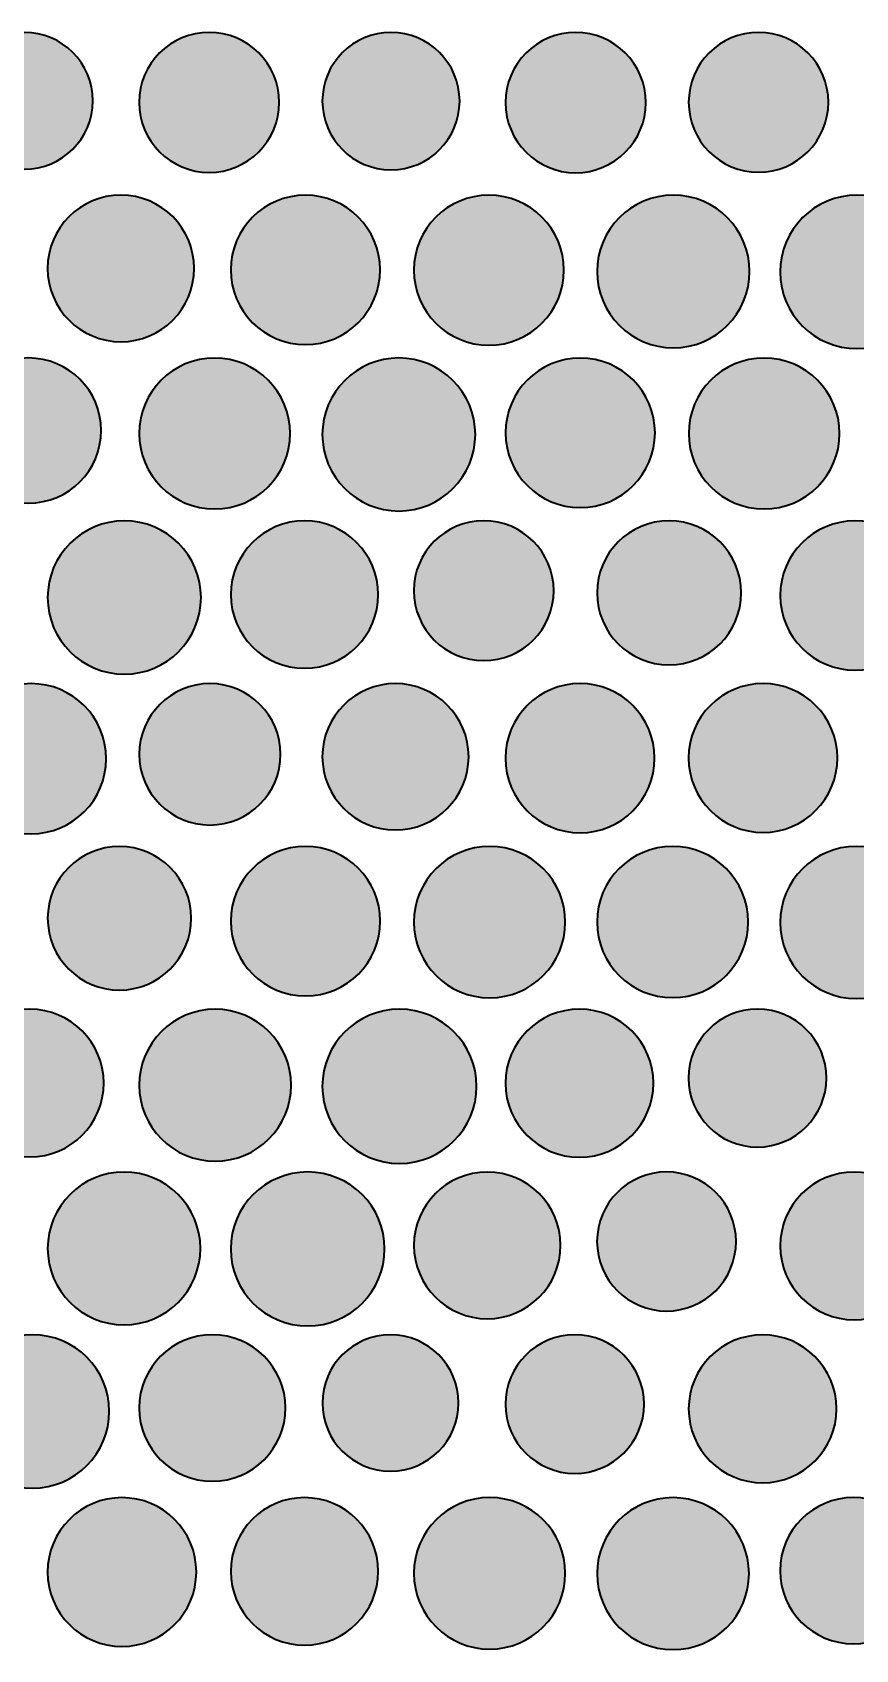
# Model space of a CAD drawing. Header units: inches. Extents: x 4.8 to 30.4, y 5.4 to 29.6.
# Drawn here: x 10.43 to 13.28, y 24 to 29.61 of the extents above; entities that cross this region are included whole.
import ezdxf

# ---------------------------------------------------------------- set-up
doc = ezdxf.new("R2010")
doc.units = ezdxf.units.IN
doc.header["$MEASUREMENT"] = 0
doc.layers.add('Layer 1', color=7, linetype='Continuous')

msp = doc.modelspace()

# ---------------------------------------------------------------- hatches: boundary and pattern name
at = {"layer": 'Layer 1'}
h = msp.add_hatch(color=7, dxfattribs=at)
h.dxf.hatch_style = 2
edge = h.paths.add_edge_path()
edge.add_spline(control_points=[(10.3983, 29.6069), (10.5293, 29.6069), (10.6355, 29.5007), (10.6355, 29.3697), (10.6355, 29.2386), (10.5293, 29.1325), (10.3983, 29.1325), (10.2673, 29.1325), (10.1611, 29.2386), (10.1611, 29.3697), (10.1611, 29.5007), (10.2673, 29.6069), (10.3983, 29.6069)], knot_values=[0, 0, 0, 0, 1, 1, 1, 2, 2, 2, 3, 3, 3, 4, 4, 4, 4], degree=3, periodic=1)
h = msp.add_hatch(color=7, dxfattribs=at)
h.dxf.hatch_style = 2
edge = h.paths.add_edge_path()
edge.add_spline(control_points=[(11.0389, 29.6068), (11.173, 29.6068), (11.2817, 29.4981), (11.2817, 29.364), (11.2817, 29.2299), (11.173, 29.1212), (11.0389, 29.1212), (10.9048, 29.1212), (10.7961, 29.2299), (10.7961, 29.364), (10.7961, 29.4981), (10.9048, 29.6068), (11.0389, 29.6068)], knot_values=[0, 0, 0, 0, 1, 1, 1, 2, 2, 2, 3, 3, 3, 4, 4, 4, 4], degree=3, periodic=1)
h = msp.add_hatch(color=7, dxfattribs=at)
h.dxf.hatch_style = 2
edge = h.paths.add_edge_path()
edge.add_spline(control_points=[(11.6693, 29.6067), (11.8008, 29.6067), (11.9074, 29.5001), (11.9074, 29.3686), (11.9074, 29.2371), (11.8008, 29.1305), (11.6693, 29.1305), (11.5378, 29.1305), (11.4312, 29.2371), (11.4312, 29.3686), (11.4312, 29.5001), (11.5378, 29.6067), (11.6693, 29.6067)], knot_values=[0, 0, 0, 0, 1, 1, 1, 2, 2, 2, 3, 3, 3, 4, 4, 4, 4], degree=3, periodic=1)
h = msp.add_hatch(color=7, dxfattribs=at)
h.dxf.hatch_style = 2
edge = h.paths.add_edge_path()
edge.add_spline(control_points=[(12.3096, 29.6066), (12.444, 29.6066), (12.5529, 29.4977), (12.5529, 29.3633), (12.5529, 29.2289), (12.444, 29.12), (12.3096, 29.12), (12.1752, 29.12), (12.0663, 29.2289), (12.0663, 29.3633), (12.0663, 29.4977), (12.1752, 29.6066), (12.3096, 29.6066)], knot_values=[0, 0, 0, 0, 1, 1, 1, 2, 2, 2, 3, 3, 3, 4, 4, 4, 4], degree=3, periodic=1)
h = msp.add_hatch(color=7, dxfattribs=at)
h.dxf.hatch_style = 2
edge = h.paths.add_edge_path()
edge.add_spline(control_points=[(12.9436, 29.6067), (13.0774, 29.6067), (13.1858, 29.4982), (13.1858, 29.3644), (13.1858, 29.2305), (13.0774, 29.1221), (12.9436, 29.1221), (12.8097, 29.1221), (12.7013, 29.2305), (12.7013, 29.3644), (12.7013, 29.4982), (12.8097, 29.6067), (12.9436, 29.6067)], knot_values=[0, 0, 0, 0, 1, 1, 1, 2, 2, 2, 3, 3, 3, 4, 4, 4, 4], degree=3, periodic=1)
h = msp.add_hatch(color=7, dxfattribs=at)
h.dxf.hatch_style = 2
edge = h.paths.add_edge_path()
edge.add_spline(control_points=[(10.7327, 29.0424), (10.873, 29.0424), (10.9868, 28.9286), (10.9868, 28.7883), (10.9868, 28.6479), (10.873, 28.5342), (10.7327, 28.5342), (10.5924, 28.5342), (10.4786, 28.6479), (10.4786, 28.7883), (10.4786, 28.9286), (10.5924, 29.0424), (10.7327, 29.0424)], knot_values=[0, 0, 0, 0, 1, 1, 1, 2, 2, 2, 3, 3, 3, 4, 4, 4, 4], degree=3, periodic=1)
h = msp.add_hatch(color=7, dxfattribs=at)
h.dxf.hatch_style = 2
edge = h.paths.add_edge_path()
edge.add_spline(control_points=[(11.3726, 29.0421), (11.5156, 29.0421), (11.6314, 28.9263), (11.6314, 28.7833), (11.6314, 28.6404), (11.5156, 28.5245), (11.3726, 28.5245), (11.2297, 28.5245), (11.1138, 28.6404), (11.1138, 28.7833), (11.1138, 28.9263), (11.2297, 29.0421), (11.3726, 29.0421)], knot_values=[0, 0, 0, 0, 1, 1, 1, 2, 2, 2, 3, 3, 3, 4, 4, 4, 4], degree=3, periodic=1)
h = msp.add_hatch(color=7, dxfattribs=at)
h.dxf.hatch_style = 2
edge = h.paths.add_edge_path()
edge.add_spline(control_points=[(12.0087, 29.0424), (12.1523, 29.0424), (12.2688, 28.9259), (12.2688, 28.7823), (12.2688, 28.6386), (12.1523, 28.5222), (12.0087, 28.5222), (11.865, 28.5222), (11.7486, 28.6386), (11.7486, 28.7823), (11.7486, 28.9259), (11.865, 29.0424), (12.0087, 29.0424)], knot_values=[0, 0, 0, 0, 1, 1, 1, 2, 2, 2, 3, 3, 3, 4, 4, 4, 4], degree=3, periodic=1)
h = msp.add_hatch(color=7, dxfattribs=at)
h.dxf.hatch_style = 2
edge = h.paths.add_edge_path()
edge.add_spline(control_points=[(12.6483, 29.0422), (12.7944, 29.0422), (12.9128, 28.9238), (12.9128, 28.7777), (12.9128, 28.6316), (12.7944, 28.5132), (12.6483, 28.5132), (12.5022, 28.5132), (12.3837, 28.6316), (12.3837, 28.7777), (12.3837, 28.9238), (12.5022, 29.0422), (12.6483, 29.0422)], knot_values=[0, 0, 0, 0, 1, 1, 1, 2, 2, 2, 3, 3, 3, 4, 4, 4, 4], degree=3, periodic=1)
h = msp.add_hatch(color=7, dxfattribs=at)
h.dxf.hatch_style = 2
edge = h.paths.add_edge_path()
edge.add_spline(control_points=[(13.2847, 29.0424), (13.4317, 29.0424), (13.5508, 28.9232), (13.5508, 28.7763), (13.5508, 28.6293), (13.4317, 28.5102), (13.2847, 28.5102), (13.1377, 28.5102), (13.0186, 28.6293), (13.0186, 28.7763), (13.0186, 28.9232), (13.1377, 29.0424), (13.2847, 29.0424)], knot_values=[0, 0, 0, 0, 1, 1, 1, 2, 2, 2, 3, 3, 3, 4, 4, 4, 4], degree=3, periodic=1)
h = msp.add_hatch(color=7, dxfattribs=at)
h.dxf.hatch_style = 2
edge = h.paths.add_edge_path()
edge.add_spline(control_points=[(10.4127, 28.4779), (10.5517, 28.4779), (10.6643, 28.3652), (10.6643, 28.2263), (10.6643, 28.0874), (10.5517, 27.9747), (10.4127, 27.9747), (10.2738, 27.9747), (10.1612, 28.0874), (10.1612, 28.2263), (10.1612, 28.3652), (10.2738, 28.4779), (10.4127, 28.4779)], knot_values=[0, 0, 0, 0, 1, 1, 1, 2, 2, 2, 3, 3, 3, 4, 4, 4, 4], degree=3, periodic=1)
h = msp.add_hatch(color=7, dxfattribs=at)
h.dxf.hatch_style = 2
edge = h.paths.add_edge_path()
edge.add_spline(control_points=[(11.0579, 28.4778), (11.2025, 28.4778), (11.3196, 28.3606), (11.3196, 28.2161), (11.3196, 28.0716), (11.2025, 27.9544), (11.0579, 27.9544), (10.9134, 27.9544), (10.7963, 28.0716), (10.7963, 28.2161), (10.7963, 28.3606), (10.9134, 28.4778), (11.0579, 28.4778)], knot_values=[0, 0, 0, 0, 1, 1, 1, 2, 2, 2, 3, 3, 3, 4, 4, 4, 4], degree=3, periodic=1)
h = msp.add_hatch(color=7, dxfattribs=at)
h.dxf.hatch_style = 2
edge = h.paths.add_edge_path()
edge.add_spline(control_points=[(11.6965, 28.4779), (11.843, 28.4779), (11.9619, 28.3591), (11.9619, 28.2126), (11.9619, 28.066), (11.843, 27.9472), (11.6965, 27.9472), (11.5499, 27.9472), (11.4311, 28.066), (11.4311, 28.2126), (11.4311, 28.3591), (11.5499, 28.4779), (11.6965, 28.4779)], knot_values=[0, 0, 0, 0, 1, 1, 1, 2, 2, 2, 3, 3, 3, 4, 4, 4, 4], degree=3, periodic=1)
h = msp.add_hatch(color=7, dxfattribs=at)
h.dxf.hatch_style = 2
edge = h.paths.add_edge_path()
edge.add_spline(control_points=[(12.3255, 28.4778), (12.4686, 28.4778), (12.5847, 28.3617), (12.5847, 28.2186), (12.5847, 28.0754), (12.4686, 27.9593), (12.3255, 27.9593), (12.1823, 27.9593), (12.0663, 28.0754), (12.0663, 28.2186), (12.0663, 28.3617), (12.1823, 28.4778), (12.3255, 28.4778)], knot_values=[0, 0, 0, 0, 1, 1, 1, 2, 2, 2, 3, 3, 3, 4, 4, 4, 4], degree=3, periodic=1)
h = msp.add_hatch(color=7, dxfattribs=at)
h.dxf.hatch_style = 2
edge = h.paths.add_edge_path()
edge.add_spline(control_points=[(12.9629, 28.4777), (13.1074, 28.4777), (13.2245, 28.3606), (13.2245, 28.2161), (13.2245, 28.0716), (13.1074, 27.9545), (12.9629, 27.9545), (12.8185, 27.9545), (12.7014, 28.0716), (12.7014, 28.2161), (12.7014, 28.3606), (12.8185, 28.4777), (12.9629, 28.4777)], knot_values=[0, 0, 0, 0, 1, 1, 1, 2, 2, 2, 3, 3, 3, 4, 4, 4, 4], degree=3, periodic=1)
h = msp.add_hatch(color=7, dxfattribs=at)
h.dxf.hatch_style = 2
edge = h.paths.add_edge_path()
edge.add_spline(control_points=[(10.7447, 27.9133), (10.8915, 27.9133), (11.0106, 27.7943), (11.0106, 27.6474), (11.0106, 27.5006), (10.8915, 27.3815), (10.7447, 27.3815), (10.5978, 27.3815), (10.4788, 27.5006), (10.4788, 27.6474), (10.4788, 27.7943), (10.5978, 27.9133), (10.7447, 27.9133)], knot_values=[0, 0, 0, 0, 1, 1, 1, 2, 2, 2, 3, 3, 3, 4, 4, 4, 4], degree=3, periodic=1)
h = msp.add_hatch(color=7, dxfattribs=at)
h.dxf.hatch_style = 2
edge = h.paths.add_edge_path()
edge.add_spline(control_points=[(11.3695, 27.9133), (11.5106, 27.9133), (11.6251, 27.7988), (11.6251, 27.6576), (11.6251, 27.5164), (11.5106, 27.402), (11.3695, 27.402), (11.2283, 27.402), (11.1138, 27.5164), (11.1138, 27.6576), (11.1138, 27.7988), (11.2283, 27.9133), (11.3695, 27.9133)], knot_values=[0, 0, 0, 0, 1, 1, 1, 2, 2, 2, 3, 3, 3, 4, 4, 4, 4], degree=3, periodic=1)
h = msp.add_hatch(color=7, dxfattribs=at)
h.dxf.hatch_style = 2
edge = h.paths.add_edge_path()
edge.add_spline(control_points=[(11.9911, 27.9136), (12.125, 27.9136), (12.2336, 27.805), (12.2336, 27.671), (12.2336, 27.5371), (12.125, 27.4285), (11.9911, 27.4285), (11.8571, 27.4285), (11.7485, 27.5371), (11.7485, 27.671), (11.7485, 27.805), (11.8571, 27.9136), (11.9911, 27.9136)], knot_values=[0, 0, 0, 0, 1, 1, 1, 2, 2, 2, 3, 3, 3, 4, 4, 4, 4], degree=3, periodic=1)
h = msp.add_hatch(color=7, dxfattribs=at)
h.dxf.hatch_style = 2
edge = h.paths.add_edge_path()
edge.add_spline(control_points=[(12.6335, 27.9135), (12.7714, 27.9135), (12.8833, 27.8016), (12.8833, 27.6636), (12.8833, 27.5256), (12.7714, 27.4138), (12.6335, 27.4138), (12.4955, 27.4138), (12.3836, 27.5256), (12.3836, 27.6636), (12.3836, 27.8016), (12.4955, 27.9135), (12.6335, 27.9135)], knot_values=[0, 0, 0, 0, 1, 1, 1, 2, 2, 2, 3, 3, 3, 4, 4, 4, 4], degree=3, periodic=1)
h = msp.add_hatch(color=7, dxfattribs=at)
h.dxf.hatch_style = 2
edge = h.paths.add_edge_path()
edge.add_spline(control_points=[(13.2776, 27.9132), (13.4205, 27.9132), (13.5364, 27.7974), (13.5364, 27.6545), (13.5364, 27.5116), (13.4205, 27.3957), (13.2776, 27.3957), (13.1347, 27.3957), (13.0189, 27.5116), (13.0189, 27.6545), (13.0189, 27.7974), (13.1347, 27.9132), (13.2776, 27.9132)], knot_values=[0, 0, 0, 0, 1, 1, 1, 2, 2, 2, 3, 3, 3, 4, 4, 4, 4], degree=3, periodic=1)
h = msp.add_hatch(color=7, dxfattribs=at)
h.dxf.hatch_style = 2
edge = h.paths.add_edge_path()
edge.add_spline(control_points=[(10.4215, 27.3489), (10.5653, 27.3489), (10.6818, 27.2323), (10.6818, 27.0886), (10.6818, 26.9449), (10.5653, 26.8283), (10.4215, 26.8283), (10.2778, 26.8283), (10.1613, 26.9449), (10.1613, 27.0886), (10.1613, 27.2323), (10.2778, 27.3489), (10.4215, 27.3489)], knot_values=[0, 0, 0, 0, 1, 1, 1, 2, 2, 2, 3, 3, 3, 4, 4, 4, 4], degree=3, periodic=1)
h = msp.add_hatch(color=7, dxfattribs=at)
h.dxf.hatch_style = 2
edge = h.paths.add_edge_path()
edge.add_spline(control_points=[(11.0414, 27.3489), (11.1768, 27.3489), (11.2865, 27.2391), (11.2865, 27.1038), (11.2865, 26.9684), (11.1768, 26.8587), (11.0414, 26.8587), (10.906, 26.8587), (10.7963, 26.9684), (10.7963, 27.1038), (10.7963, 27.2391), (10.906, 27.3489), (11.0414, 27.3489)], knot_values=[0, 0, 0, 0, 1, 1, 1, 2, 2, 2, 3, 3, 3, 4, 4, 4, 4], degree=3, periodic=1)
h = msp.add_hatch(color=7, dxfattribs=at)
h.dxf.hatch_style = 2
edge = h.paths.add_edge_path()
edge.add_spline(control_points=[(11.6848, 27.349), (11.825, 27.349), (11.9386, 27.2355), (11.9386, 27.0953), (11.9386, 26.9552), (11.825, 26.8415), (11.6848, 26.8415), (11.5447, 26.8415), (11.4311, 26.9552), (11.4311, 27.0953), (11.4311, 27.2355), (11.5447, 27.349), (11.6848, 27.349)], knot_values=[0, 0, 0, 0, 1, 1, 1, 2, 2, 2, 3, 3, 3, 4, 4, 4, 4], degree=3, periodic=1)
h = msp.add_hatch(color=7, dxfattribs=at)
h.dxf.hatch_style = 2
edge = h.paths.add_edge_path()
edge.add_spline(control_points=[(12.3248, 27.349), (12.4676, 27.349), (12.5834, 27.2332), (12.5834, 27.0904), (12.5834, 26.9475), (12.4676, 26.8317), (12.3248, 26.8317), (12.1819, 26.8317), (12.0661, 26.9475), (12.0661, 27.0904), (12.0661, 27.2332), (12.1819, 27.349), (12.3248, 27.349)], knot_values=[0, 0, 0, 0, 1, 1, 1, 2, 2, 2, 3, 3, 3, 4, 4, 4, 4], degree=3, periodic=1)
h = msp.add_hatch(color=7, dxfattribs=at)
h.dxf.hatch_style = 2
edge = h.paths.add_edge_path()
edge.add_spline(control_points=[(12.9591, 27.3491), (13.1016, 27.3491), (13.2171, 27.2336), (13.2171, 27.0911), (13.2171, 26.9486), (13.1016, 26.8331), (12.9591, 26.8331), (12.8166, 26.8331), (12.7011, 26.9486), (12.7011, 27.0911), (12.7011, 27.2336), (12.8166, 27.3491), (12.9591, 27.3491)], knot_values=[0, 0, 0, 0, 1, 1, 1, 2, 2, 2, 3, 3, 3, 4, 4, 4, 4], degree=3, periodic=1)
h = msp.add_hatch(color=7, dxfattribs=at)
h.dxf.hatch_style = 2
edge = h.paths.add_edge_path()
edge.add_spline(control_points=[(10.7278, 26.7844), (10.8652, 26.7844), (10.9767, 26.6729), (10.9767, 26.5355), (10.9767, 26.398), (10.8652, 26.2865), (10.7278, 26.2865), (10.5903, 26.2865), (10.4788, 26.398), (10.4788, 26.5355), (10.4788, 26.6729), (10.5903, 26.7844), (10.7278, 26.7844)], knot_values=[0, 0, 0, 0, 1, 1, 1, 2, 2, 2, 3, 3, 3, 4, 4, 4, 4], degree=3, periodic=1)
h = msp.add_hatch(color=7, dxfattribs=at)
h.dxf.hatch_style = 2
edge = h.paths.add_edge_path()
edge.add_spline(control_points=[(11.373, 26.7844), (11.5161, 26.7844), (11.6322, 26.6684), (11.6322, 26.5252), (11.6322, 26.3821), (11.5161, 26.266), (11.373, 26.266), (11.2298, 26.266), (11.1138, 26.3821), (11.1138, 26.5252), (11.1138, 26.6684), (11.2298, 26.7844), (11.373, 26.7844)], knot_values=[0, 0, 0, 0, 1, 1, 1, 2, 2, 2, 3, 3, 3, 4, 4, 4, 4], degree=3, periodic=1)
h = msp.add_hatch(color=7, dxfattribs=at)
h.dxf.hatch_style = 2
edge = h.paths.add_edge_path()
edge.add_spline(control_points=[(12.0112, 26.7846), (12.1562, 26.7846), (12.2737, 26.6671), (12.2737, 26.5221), (12.2737, 26.377), (12.1562, 26.2595), (12.0112, 26.2595), (11.8661, 26.2595), (11.7486, 26.377), (11.7486, 26.5221), (11.7486, 26.6671), (11.8661, 26.7846), (12.0112, 26.7846)], knot_values=[0, 0, 0, 0, 1, 1, 1, 2, 2, 2, 3, 3, 3, 4, 4, 4, 4], degree=3, periodic=1)
h = msp.add_hatch(color=7, dxfattribs=at)
h.dxf.hatch_style = 2
edge = h.paths.add_edge_path()
edge.add_spline(control_points=[(12.6458, 26.7845), (12.7906, 26.7845), (12.9079, 26.6672), (12.9079, 26.5224), (12.9079, 26.3776), (12.7906, 26.2603), (12.6458, 26.2603), (12.501, 26.2603), (12.3837, 26.3776), (12.3837, 26.5224), (12.3837, 26.6672), (12.501, 26.7845), (12.6458, 26.7845)], knot_values=[0, 0, 0, 0, 1, 1, 1, 2, 2, 2, 3, 3, 3, 4, 4, 4, 4], degree=3, periodic=1)
h = msp.add_hatch(color=7, dxfattribs=at)
h.dxf.hatch_style = 2
edge = h.paths.add_edge_path()
edge.add_spline(control_points=[(13.2826, 26.7845), (13.4283, 26.7845), (13.5464, 26.6663), (13.5464, 26.5206), (13.5464, 26.3749), (13.4283, 26.2568), (13.2826, 26.2568), (13.1369, 26.2568), (13.0187, 26.3749), (13.0187, 26.5206), (13.0187, 26.6663), (13.1369, 26.7845), (13.2826, 26.7845)], knot_values=[0, 0, 0, 0, 1, 1, 1, 2, 2, 2, 3, 3, 3, 4, 4, 4, 4], degree=3, periodic=1)
h = msp.add_hatch(color=7, dxfattribs=at)
h.dxf.hatch_style = 2
edge = h.paths.add_edge_path()
edge.add_spline(control_points=[(10.4173, 26.2199), (10.5587, 26.2199), (10.6733, 26.1053), (10.6733, 25.9639), (10.6733, 25.8226), (10.5587, 25.7079), (10.4173, 25.7079), (10.2759, 25.7079), (10.1613, 25.8226), (10.1613, 25.9639), (10.1613, 26.1053), (10.2759, 26.2199), (10.4173, 26.2199)], knot_values=[0, 0, 0, 0, 1, 1, 1, 2, 2, 2, 3, 3, 3, 4, 4, 4, 4], degree=3, periodic=1)
h = msp.add_hatch(color=7, dxfattribs=at)
h.dxf.hatch_style = 2
edge = h.paths.add_edge_path()
edge.add_spline(control_points=[(11.0597, 26.2199), (11.2052, 26.2199), (11.3231, 26.102), (11.3231, 25.9565), (11.3231, 25.8111), (11.2052, 25.6932), (11.0597, 25.6932), (10.9143, 25.6932), (10.7964, 25.8111), (10.7964, 25.9565), (10.7964, 26.102), (10.9143, 26.2199), (11.0597, 26.2199)], knot_values=[0, 0, 0, 0, 1, 1, 1, 2, 2, 2, 3, 3, 3, 4, 4, 4, 4], degree=3, periodic=1)
h = msp.add_hatch(color=7, dxfattribs=at)
h.dxf.hatch_style = 2
edge = h.paths.add_edge_path()
edge.add_spline(control_points=[(11.6986, 26.22), (11.8463, 26.22), (11.966, 26.1003), (11.966, 25.9526), (11.966, 25.805), (11.8463, 25.6853), (11.6986, 25.6853), (11.5509, 25.6853), (11.4312, 25.805), (11.4312, 25.9526), (11.4312, 26.1003), (11.5509, 26.22), (11.6986, 26.22)], knot_values=[0, 0, 0, 0, 1, 1, 1, 2, 2, 2, 3, 3, 3, 4, 4, 4, 4], degree=3, periodic=1)
h = msp.add_hatch(color=7, dxfattribs=at)
h.dxf.hatch_style = 2
edge = h.paths.add_edge_path()
edge.add_spline(control_points=[(12.3227, 26.2202), (12.4644, 26.2202), (12.5793, 26.1053), (12.5793, 25.9636), (12.5793, 25.8219), (12.4644, 25.707), (12.3227, 25.707), (12.1809, 25.707), (12.0661, 25.8219), (12.0661, 25.9636), (12.0661, 26.1053), (12.1809, 26.2202), (12.3227, 26.2202)], knot_values=[0, 0, 0, 0, 1, 1, 1, 2, 2, 2, 3, 3, 3, 4, 4, 4, 4], degree=3, periodic=1)
h = msp.add_hatch(color=7, dxfattribs=at)
h.dxf.hatch_style = 2
edge = h.paths.add_edge_path()
edge.add_spline(control_points=[(12.94, 26.2202), (13.072, 26.2202), (13.179, 26.1132), (13.179, 25.9812), (13.179, 25.8492), (13.072, 25.7422), (12.94, 25.7422), (12.808, 25.7422), (12.701, 25.8492), (12.701, 25.9812), (12.701, 26.1132), (12.808, 26.2202), (12.94, 26.2202)], knot_values=[0, 0, 0, 0, 1, 1, 1, 2, 2, 2, 3, 3, 3, 4, 4, 4, 4], degree=3, periodic=1)
h = msp.add_hatch(color=7, dxfattribs=at)
h.dxf.hatch_style = 2
edge = h.paths.add_edge_path()
edge.add_spline(control_points=[(10.7436, 25.6555), (10.8899, 25.6555), (11.0085, 25.537), (11.0085, 25.3907), (11.0085, 25.2444), (10.8899, 25.1259), (10.7436, 25.1259), (10.5974, 25.1259), (10.4788, 25.2444), (10.4788, 25.3907), (10.4788, 25.537), (10.5974, 25.6555), (10.7436, 25.6555)], knot_values=[0, 0, 0, 0, 1, 1, 1, 2, 2, 2, 3, 3, 3, 4, 4, 4, 4], degree=3, periodic=1)
h = msp.add_hatch(color=7, dxfattribs=at)
h.dxf.hatch_style = 2
edge = h.paths.add_edge_path()
edge.add_spline(control_points=[(11.3804, 25.6558), (11.5278, 25.6558), (11.6473, 25.5363), (11.6473, 25.3889), (11.6473, 25.2415), (11.5278, 25.122), (11.3804, 25.122), (11.233, 25.122), (11.1135, 25.2415), (11.1135, 25.3889), (11.1135, 25.5363), (11.233, 25.6558), (11.3804, 25.6558)], knot_values=[0, 0, 0, 0, 1, 1, 1, 2, 2, 2, 3, 3, 3, 4, 4, 4, 4], degree=3, periodic=1)
h = msp.add_hatch(color=7, dxfattribs=at)
h.dxf.hatch_style = 2
edge = h.paths.add_edge_path()
edge.add_spline(control_points=[(12.003, 25.6555), (12.1434, 25.6555), (12.2573, 25.5417), (12.2573, 25.4013), (12.2573, 25.2609), (12.1434, 25.147), (12.003, 25.147), (11.8627, 25.147), (11.7488, 25.2609), (11.7488, 25.4013), (11.7488, 25.5417), (11.8627, 25.6555), (12.003, 25.6555)], knot_values=[0, 0, 0, 0, 1, 1, 1, 2, 2, 2, 3, 3, 3, 4, 4, 4, 4], degree=3, periodic=1)
h = msp.add_hatch(color=7, dxfattribs=at)
h.dxf.hatch_style = 2
edge = h.paths.add_edge_path()
edge.add_spline(control_points=[(12.6246, 25.6558), (12.7578, 25.6558), (12.8657, 25.5478), (12.8657, 25.4147), (12.8657, 25.2815), (12.7578, 25.1736), (12.6246, 25.1736), (12.4915, 25.1736), (12.3835, 25.2815), (12.3835, 25.4147), (12.3835, 25.5478), (12.4915, 25.6558), (12.6246, 25.6558)], knot_values=[0, 0, 0, 0, 1, 1, 1, 2, 2, 2, 3, 3, 3, 4, 4, 4, 4], degree=3, periodic=1)
h = msp.add_hatch(color=7, dxfattribs=at)
h.dxf.hatch_style = 2
edge = h.paths.add_edge_path()
edge.add_spline(control_points=[(13.2748, 25.6556), (13.4163, 25.6556), (13.531, 25.541), (13.531, 25.3995), (13.531, 25.258), (13.4163, 25.1434), (13.2748, 25.1434), (13.1333, 25.1434), (13.0187, 25.258), (13.0187, 25.3995), (13.0187, 25.541), (13.1333, 25.6556), (13.2748, 25.6556)], knot_values=[0, 0, 0, 0, 1, 1, 1, 2, 2, 2, 3, 3, 3, 4, 4, 4, 4], degree=3, periodic=1)
h = msp.add_hatch(color=7, dxfattribs=at)
h.dxf.hatch_style = 2
edge = h.paths.add_edge_path()
edge.add_spline(control_points=[(10.4268, 25.0912), (10.5736, 25.0912), (10.6925, 24.9723), (10.6925, 24.8255), (10.6925, 24.6788), (10.5736, 24.5599), (10.4268, 24.5599), (10.2801, 24.5599), (10.1612, 24.6788), (10.1612, 24.8255), (10.1612, 24.9723), (10.2801, 25.0912), (10.4268, 25.0912)], knot_values=[0, 0, 0, 0, 1, 1, 1, 2, 2, 2, 3, 3, 3, 4, 4, 4, 4], degree=3, periodic=1)
h = msp.add_hatch(color=7, dxfattribs=at)
h.dxf.hatch_style = 2
edge = h.paths.add_edge_path()
edge.add_spline(control_points=[(11.0498, 25.0912), (11.1899, 25.0912), (11.3035, 24.9776), (11.3035, 24.8375), (11.3035, 24.6974), (11.1899, 24.5838), (11.0498, 24.5838), (10.9097, 24.5838), (10.7962, 24.6974), (10.7962, 24.8375), (10.7962, 24.9776), (10.9097, 25.0912), (11.0498, 25.0912)], knot_values=[0, 0, 0, 0, 1, 1, 1, 2, 2, 2, 3, 3, 3, 4, 4, 4, 4], degree=3, periodic=1)
h = msp.add_hatch(color=7, dxfattribs=at)
h.dxf.hatch_style = 2
edge = h.paths.add_edge_path()
edge.add_spline(control_points=[(11.6676, 25.091), (11.798, 25.091), (11.9038, 24.9853), (11.9038, 24.8548), (11.9038, 24.7244), (11.798, 24.6186), (11.6676, 24.6186), (11.5371, 24.6186), (11.4313, 24.7244), (11.4313, 24.8548), (11.4313, 24.9853), (11.5371, 25.091), (11.6676, 25.091)], knot_values=[0, 0, 0, 0, 1, 1, 1, 2, 2, 2, 3, 3, 3, 4, 4, 4, 4], degree=3, periodic=1)
h = msp.add_hatch(color=7, dxfattribs=at)
h.dxf.hatch_style = 2
edge = h.paths.add_edge_path()
edge.add_spline(control_points=[(12.3064, 25.0913), (12.4392, 25.0913), (12.5468, 24.9837), (12.5468, 24.8509), (12.5468, 24.7182), (12.4392, 24.6106), (12.3064, 24.6106), (12.1737, 24.6106), (12.0661, 24.7182), (12.0661, 24.8509), (12.0661, 24.9837), (12.1737, 25.0913), (12.3064, 25.0913)], knot_values=[0, 0, 0, 0, 1, 1, 1, 2, 2, 2, 3, 3, 3, 4, 4, 4, 4], degree=3, periodic=1)
h = msp.add_hatch(color=7, dxfattribs=at)
h.dxf.hatch_style = 2
edge = h.paths.add_edge_path()
edge.add_spline(control_points=[(12.9577, 25.0911), (13.0993, 25.0911), (13.2141, 24.9763), (13.2141, 24.8347), (13.2141, 24.6931), (13.0993, 24.5783), (12.9577, 24.5783), (12.816, 24.5783), (12.7012, 24.6931), (12.7012, 24.8347), (12.7012, 24.9763), (12.816, 25.0911), (12.9577, 25.0911)], knot_values=[0, 0, 0, 0, 1, 1, 1, 2, 2, 2, 3, 3, 3, 4, 4, 4, 4], degree=3, periodic=1)
h = msp.add_hatch(color=7, dxfattribs=at)
h.dxf.hatch_style = 2
edge = h.paths.add_edge_path()
edge.add_spline(control_points=[(10.7366, 24.5268), (10.879, 24.5268), (10.9945, 24.4113), (10.9945, 24.2689), (10.9945, 24.1264), (10.879, 24.0109), (10.7366, 24.0109), (10.5941, 24.0109), (10.4786, 24.1264), (10.4786, 24.2689), (10.4786, 24.4113), (10.5941, 24.5268), (10.7366, 24.5268)], knot_values=[0, 0, 0, 0, 1, 1, 1, 2, 2, 2, 3, 3, 3, 4, 4, 4, 4], degree=3, periodic=1)
h = msp.add_hatch(color=7, dxfattribs=at)
h.dxf.hatch_style = 2
edge = h.paths.add_edge_path()
edge.add_spline(control_points=[(11.3695, 24.5267), (11.5107, 24.5267), (11.6251, 24.4122), (11.6251, 24.271), (11.6251, 24.1298), (11.5107, 24.0153), (11.3695, 24.0153), (11.2282, 24.0153), (11.1138, 24.1298), (11.1138, 24.271), (11.1138, 24.4122), (11.2282, 24.5267), (11.3695, 24.5267)], knot_values=[0, 0, 0, 0, 1, 1, 1, 2, 2, 2, 3, 3, 3, 4, 4, 4, 4], degree=3, periodic=1)
h = msp.add_hatch(color=7, dxfattribs=at)
h.dxf.hatch_style = 2
edge = h.paths.add_edge_path()
edge.add_spline(control_points=[(12.0112, 24.5269), (12.1562, 24.5269), (12.2737, 24.4093), (12.2737, 24.2643), (12.2737, 24.1192), (12.1562, 24.0017), (12.0112, 24.0017), (11.8661, 24.0017), (11.7486, 24.1192), (11.7486, 24.2643), (11.7486, 24.4093), (11.8661, 24.5269), (12.0112, 24.5269)], knot_values=[0, 0, 0, 0, 1, 1, 1, 2, 2, 2, 3, 3, 3, 4, 4, 4, 4], degree=3, periodic=1)
h = msp.add_hatch(color=7, dxfattribs=at)
h.dxf.hatch_style = 2
edge = h.paths.add_edge_path()
edge.add_spline(control_points=[(12.6472, 24.5267), (12.7928, 24.5267), (12.9107, 24.4088), (12.9107, 24.2632), (12.9107, 24.1176), (12.7928, 23.9997), (12.6472, 23.9997), (12.5017, 23.9997), (12.3837, 24.1176), (12.3837, 24.2632), (12.3837, 24.4088), (12.5017, 24.5267), (12.6472, 24.5267)], knot_values=[0, 0, 0, 0, 1, 1, 1, 2, 2, 2, 3, 3, 3, 4, 4, 4, 4], degree=3, periodic=1)
h = msp.add_hatch(color=7, dxfattribs=at)
h.dxf.hatch_style = 2
edge = h.paths.add_edge_path()
edge.add_spline(control_points=[(13.272, 24.5268), (13.4119, 24.5268), (13.5253, 24.4133), (13.5253, 24.2734), (13.5253, 24.1335), (13.4119, 24.0201), (13.272, 24.0201), (13.1321, 24.0201), (13.0186, 24.1335), (13.0186, 24.2734), (13.0186, 24.4133), (13.1321, 24.5268), (13.272, 24.5268)], knot_values=[0, 0, 0, 0, 1, 1, 1, 2, 2, 2, 3, 3, 3, 4, 4, 4, 4], degree=3, periodic=1)

# ---------------------------------------------------------------- linework, layer by layer
at = {"layer": 'Layer 1', "color": 7, "lineweight": 35}
for points in [[(10.3983, 29.6069), (10.5293, 29.6069), (10.6355, 29.5007), (10.6355, 29.3697), (10.6355, 29.2386), (10.5293, 29.1325), (10.3983, 29.1325), (10.2673, 29.1325), (10.1611, 29.2386), (10.1611, 29.3697), (10.1611, 29.5007), (10.2673, 29.6069), (10.3983, 29.6069)], [(11.0389, 29.6068), (11.173, 29.6068), (11.2817, 29.4981), (11.2817, 29.364), (11.2817, 29.2299), (11.173, 29.1212), (11.0389, 29.1212), (10.9048, 29.1212), (10.7961, 29.2299), (10.7961, 29.364), (10.7961, 29.4981), (10.9048, 29.6068), (11.0389, 29.6068)], [(11.6693, 29.6067), (11.8008, 29.6067), (11.9074, 29.5001), (11.9074, 29.3686), (11.9074, 29.2371), (11.8008, 29.1305), (11.6693, 29.1305), (11.5378, 29.1305), (11.4312, 29.2371), (11.4312, 29.3686), (11.4312, 29.5001), (11.5378, 29.6067), (11.6693, 29.6067)], [(12.3096, 29.6066), (12.444, 29.6066), (12.5529, 29.4977), (12.5529, 29.3633), (12.5529, 29.2289), (12.444, 29.12), (12.3096, 29.12), (12.1752, 29.12), (12.0663, 29.2289), (12.0663, 29.3633), (12.0663, 29.4977), (12.1752, 29.6066), (12.3096, 29.6066)], [(12.9436, 29.6067), (13.0774, 29.6067), (13.1858, 29.4982), (13.1858, 29.3644), (13.1858, 29.2305), (13.0774, 29.1221), (12.9436, 29.1221), (12.8097, 29.1221), (12.7013, 29.2305), (12.7013, 29.3644), (12.7013, 29.4982), (12.8097, 29.6067), (12.9436, 29.6067)], [(10.7327, 29.0424), (10.873, 29.0424), (10.9868, 28.9286), (10.9868, 28.7883), (10.9868, 28.6479), (10.873, 28.5342), (10.7327, 28.5342), (10.5924, 28.5342), (10.4786, 28.6479), (10.4786, 28.7883), (10.4786, 28.9286), (10.5924, 29.0424), (10.7327, 29.0424)], [(11.3726, 29.0421), (11.5156, 29.0421), (11.6314, 28.9263), (11.6314, 28.7833), (11.6314, 28.6404), (11.5156, 28.5245), (11.3726, 28.5245), (11.2297, 28.5245), (11.1138, 28.6404), (11.1138, 28.7833), (11.1138, 28.9263), (11.2297, 29.0421), (11.3726, 29.0421)], [(12.0087, 29.0424), (12.1523, 29.0424), (12.2688, 28.9259), (12.2688, 28.7823), (12.2688, 28.6386), (12.1523, 28.5222), (12.0087, 28.5222), (11.865, 28.5222), (11.7486, 28.6386), (11.7486, 28.7823), (11.7486, 28.9259), (11.865, 29.0424), (12.0087, 29.0424)], [(12.6483, 29.0422), (12.7944, 29.0422), (12.9128, 28.9238), (12.9128, 28.7777), (12.9128, 28.6316), (12.7944, 28.5132), (12.6483, 28.5132), (12.5022, 28.5132), (12.3837, 28.6316), (12.3837, 28.7777), (12.3837, 28.9238), (12.5022, 29.0422), (12.6483, 29.0422)], [(13.2847, 29.0424), (13.4317, 29.0424), (13.5508, 28.9232), (13.5508, 28.7763), (13.5508, 28.6293), (13.4317, 28.5102), (13.2847, 28.5102), (13.1377, 28.5102), (13.0186, 28.6293), (13.0186, 28.7763), (13.0186, 28.9232), (13.1377, 29.0424), (13.2847, 29.0424)], [(10.4127, 28.4779), (10.5517, 28.4779), (10.6643, 28.3652), (10.6643, 28.2263), (10.6643, 28.0874), (10.5517, 27.9747), (10.4127, 27.9747), (10.2738, 27.9747), (10.1612, 28.0874), (10.1612, 28.2263), (10.1612, 28.3652), (10.2738, 28.4779), (10.4127, 28.4779)], [(11.0579, 28.4778), (11.2025, 28.4778), (11.3196, 28.3606), (11.3196, 28.2161), (11.3196, 28.0716), (11.2025, 27.9544), (11.0579, 27.9544), (10.9134, 27.9544), (10.7963, 28.0716), (10.7963, 28.2161), (10.7963, 28.3606), (10.9134, 28.4778), (11.0579, 28.4778)], [(11.6965, 28.4779), (11.843, 28.4779), (11.9619, 28.3591), (11.9619, 28.2126), (11.9619, 28.066), (11.843, 27.9472), (11.6965, 27.9472), (11.5499, 27.9472), (11.4311, 28.066), (11.4311, 28.2126), (11.4311, 28.3591), (11.5499, 28.4779), (11.6965, 28.4779)], [(12.3255, 28.4778), (12.4686, 28.4778), (12.5847, 28.3617), (12.5847, 28.2186), (12.5847, 28.0754), (12.4686, 27.9593), (12.3255, 27.9593), (12.1823, 27.9593), (12.0663, 28.0754), (12.0663, 28.2186), (12.0663, 28.3617), (12.1823, 28.4778), (12.3255, 28.4778)], [(12.9629, 28.4777), (13.1074, 28.4777), (13.2245, 28.3606), (13.2245, 28.2161), (13.2245, 28.0716), (13.1074, 27.9545), (12.9629, 27.9545), (12.8185, 27.9545), (12.7014, 28.0716), (12.7014, 28.2161), (12.7014, 28.3606), (12.8185, 28.4777), (12.9629, 28.4777)], [(10.7447, 27.9133), (10.8915, 27.9133), (11.0106, 27.7943), (11.0106, 27.6474), (11.0106, 27.5006), (10.8915, 27.3815), (10.7447, 27.3815), (10.5978, 27.3815), (10.4788, 27.5006), (10.4788, 27.6474), (10.4788, 27.7943), (10.5978, 27.9133), (10.7447, 27.9133)], [(11.3695, 27.9133), (11.5106, 27.9133), (11.6251, 27.7988), (11.6251, 27.6576), (11.6251, 27.5164), (11.5106, 27.402), (11.3695, 27.402), (11.2283, 27.402), (11.1138, 27.5164), (11.1138, 27.6576), (11.1138, 27.7988), (11.2283, 27.9133), (11.3695, 27.9133)], [(11.9911, 27.9136), (12.125, 27.9136), (12.2336, 27.805), (12.2336, 27.671), (12.2336, 27.5371), (12.125, 27.4285), (11.9911, 27.4285), (11.8571, 27.4285), (11.7485, 27.5371), (11.7485, 27.671), (11.7485, 27.805), (11.8571, 27.9136), (11.9911, 27.9136)], [(12.6335, 27.9135), (12.7714, 27.9135), (12.8833, 27.8016), (12.8833, 27.6636), (12.8833, 27.5256), (12.7714, 27.4138), (12.6335, 27.4138), (12.4955, 27.4138), (12.3836, 27.5256), (12.3836, 27.6636), (12.3836, 27.8016), (12.4955, 27.9135), (12.6335, 27.9135)], [(13.2776, 27.9132), (13.4205, 27.9132), (13.5364, 27.7974), (13.5364, 27.6545), (13.5364, 27.5116), (13.4205, 27.3957), (13.2776, 27.3957), (13.1347, 27.3957), (13.0189, 27.5116), (13.0189, 27.6545), (13.0189, 27.7974), (13.1347, 27.9132), (13.2776, 27.9132)], [(10.4215, 27.3489), (10.5653, 27.3489), (10.6818, 27.2323), (10.6818, 27.0886), (10.6818, 26.9449), (10.5653, 26.8283), (10.4215, 26.8283), (10.2778, 26.8283), (10.1613, 26.9449), (10.1613, 27.0886), (10.1613, 27.2323), (10.2778, 27.3489), (10.4215, 27.3489)], [(11.0414, 27.3489), (11.1768, 27.3489), (11.2865, 27.2391), (11.2865, 27.1038), (11.2865, 26.9684), (11.1768, 26.8587), (11.0414, 26.8587), (10.906, 26.8587), (10.7963, 26.9684), (10.7963, 27.1038), (10.7963, 27.2391), (10.906, 27.3489), (11.0414, 27.3489)], [(11.6848, 27.349), (11.825, 27.349), (11.9386, 27.2355), (11.9386, 27.0953), (11.9386, 26.9552), (11.825, 26.8415), (11.6848, 26.8415), (11.5447, 26.8415), (11.4311, 26.9552), (11.4311, 27.0953), (11.4311, 27.2355), (11.5447, 27.349), (11.6848, 27.349)], [(12.3248, 27.349), (12.4676, 27.349), (12.5834, 27.2332), (12.5834, 27.0904), (12.5834, 26.9475), (12.4676, 26.8317), (12.3248, 26.8317), (12.1819, 26.8317), (12.0661, 26.9475), (12.0661, 27.0904), (12.0661, 27.2332), (12.1819, 27.349), (12.3248, 27.349)], [(12.9591, 27.3491), (13.1016, 27.3491), (13.2171, 27.2336), (13.2171, 27.0911), (13.2171, 26.9486), (13.1016, 26.8331), (12.9591, 26.8331), (12.8166, 26.8331), (12.7011, 26.9486), (12.7011, 27.0911), (12.7011, 27.2336), (12.8166, 27.3491), (12.9591, 27.3491)], [(10.7278, 26.7844), (10.8652, 26.7844), (10.9767, 26.6729), (10.9767, 26.5355), (10.9767, 26.398), (10.8652, 26.2865), (10.7278, 26.2865), (10.5903, 26.2865), (10.4788, 26.398), (10.4788, 26.5355), (10.4788, 26.6729), (10.5903, 26.7844), (10.7278, 26.7844)], [(11.373, 26.7844), (11.5161, 26.7844), (11.6322, 26.6684), (11.6322, 26.5252), (11.6322, 26.3821), (11.5161, 26.266), (11.373, 26.266), (11.2298, 26.266), (11.1138, 26.3821), (11.1138, 26.5252), (11.1138, 26.6684), (11.2298, 26.7844), (11.373, 26.7844)], [(12.0112, 26.7846), (12.1562, 26.7846), (12.2737, 26.6671), (12.2737, 26.5221), (12.2737, 26.377), (12.1562, 26.2595), (12.0112, 26.2595), (11.8661, 26.2595), (11.7486, 26.377), (11.7486, 26.5221), (11.7486, 26.6671), (11.8661, 26.7846), (12.0112, 26.7846)], [(12.6458, 26.7845), (12.7906, 26.7845), (12.9079, 26.6672), (12.9079, 26.5224), (12.9079, 26.3776), (12.7906, 26.2603), (12.6458, 26.2603), (12.501, 26.2603), (12.3837, 26.3776), (12.3837, 26.5224), (12.3837, 26.6672), (12.501, 26.7845), (12.6458, 26.7845)], [(13.2826, 26.7845), (13.4283, 26.7845), (13.5464, 26.6663), (13.5464, 26.5206), (13.5464, 26.3749), (13.4283, 26.2568), (13.2826, 26.2568), (13.1369, 26.2568), (13.0187, 26.3749), (13.0187, 26.5206), (13.0187, 26.6663), (13.1369, 26.7845), (13.2826, 26.7845)], [(10.4173, 26.2199), (10.5587, 26.2199), (10.6733, 26.1053), (10.6733, 25.9639), (10.6733, 25.8226), (10.5587, 25.7079), (10.4173, 25.7079), (10.2759, 25.7079), (10.1613, 25.8226), (10.1613, 25.9639), (10.1613, 26.1053), (10.2759, 26.2199), (10.4173, 26.2199)], [(11.0597, 26.2199), (11.2052, 26.2199), (11.3231, 26.102), (11.3231, 25.9565), (11.3231, 25.8111), (11.2052, 25.6932), (11.0597, 25.6932), (10.9143, 25.6932), (10.7964, 25.8111), (10.7964, 25.9565), (10.7964, 26.102), (10.9143, 26.2199), (11.0597, 26.2199)], [(11.6986, 26.22), (11.8463, 26.22), (11.966, 26.1003), (11.966, 25.9526), (11.966, 25.805), (11.8463, 25.6853), (11.6986, 25.6853), (11.5509, 25.6853), (11.4312, 25.805), (11.4312, 25.9526), (11.4312, 26.1003), (11.5509, 26.22), (11.6986, 26.22)], [(12.3227, 26.2202), (12.4644, 26.2202), (12.5793, 26.1053), (12.5793, 25.9636), (12.5793, 25.8219), (12.4644, 25.707), (12.3227, 25.707), (12.1809, 25.707), (12.0661, 25.8219), (12.0661, 25.9636), (12.0661, 26.1053), (12.1809, 26.2202), (12.3227, 26.2202)], [(12.94, 26.2202), (13.072, 26.2202), (13.179, 26.1132), (13.179, 25.9812), (13.179, 25.8492), (13.072, 25.7422), (12.94, 25.7422), (12.808, 25.7422), (12.701, 25.8492), (12.701, 25.9812), (12.701, 26.1132), (12.808, 26.2202), (12.94, 26.2202)], [(10.7436, 25.6555), (10.8899, 25.6555), (11.0085, 25.537), (11.0085, 25.3907), (11.0085, 25.2444), (10.8899, 25.1259), (10.7436, 25.1259), (10.5974, 25.1259), (10.4788, 25.2444), (10.4788, 25.3907), (10.4788, 25.537), (10.5974, 25.6555), (10.7436, 25.6555)], [(11.3804, 25.6558), (11.5278, 25.6558), (11.6473, 25.5363), (11.6473, 25.3889), (11.6473, 25.2415), (11.5278, 25.122), (11.3804, 25.122), (11.233, 25.122), (11.1135, 25.2415), (11.1135, 25.3889), (11.1135, 25.5363), (11.233, 25.6558), (11.3804, 25.6558)], [(12.003, 25.6555), (12.1434, 25.6555), (12.2573, 25.5417), (12.2573, 25.4013), (12.2573, 25.2609), (12.1434, 25.147), (12.003, 25.147), (11.8627, 25.147), (11.7488, 25.2609), (11.7488, 25.4013), (11.7488, 25.5417), (11.8627, 25.6555), (12.003, 25.6555)], [(12.6246, 25.6558), (12.7578, 25.6558), (12.8657, 25.5478), (12.8657, 25.4147), (12.8657, 25.2815), (12.7578, 25.1736), (12.6246, 25.1736), (12.4915, 25.1736), (12.3835, 25.2815), (12.3835, 25.4147), (12.3835, 25.5478), (12.4915, 25.6558), (12.6246, 25.6558)], [(13.2748, 25.6556), (13.4163, 25.6556), (13.531, 25.541), (13.531, 25.3995), (13.531, 25.258), (13.4163, 25.1434), (13.2748, 25.1434), (13.1333, 25.1434), (13.0187, 25.258), (13.0187, 25.3995), (13.0187, 25.541), (13.1333, 25.6556), (13.2748, 25.6556)], [(10.4268, 25.0912), (10.5736, 25.0912), (10.6925, 24.9723), (10.6925, 24.8255), (10.6925, 24.6788), (10.5736, 24.5599), (10.4268, 24.5599), (10.2801, 24.5599), (10.1612, 24.6788), (10.1612, 24.8255), (10.1612, 24.9723), (10.2801, 25.0912), (10.4268, 25.0912)], [(11.0498, 25.0912), (11.1899, 25.0912), (11.3035, 24.9776), (11.3035, 24.8375), (11.3035, 24.6974), (11.1899, 24.5838), (11.0498, 24.5838), (10.9097, 24.5838), (10.7962, 24.6974), (10.7962, 24.8375), (10.7962, 24.9776), (10.9097, 25.0912), (11.0498, 25.0912)], [(11.6676, 25.091), (11.798, 25.091), (11.9038, 24.9853), (11.9038, 24.8548), (11.9038, 24.7244), (11.798, 24.6186), (11.6676, 24.6186), (11.5371, 24.6186), (11.4313, 24.7244), (11.4313, 24.8548), (11.4313, 24.9853), (11.5371, 25.091), (11.6676, 25.091)], [(12.3064, 25.0913), (12.4392, 25.0913), (12.5468, 24.9837), (12.5468, 24.8509), (12.5468, 24.7182), (12.4392, 24.6106), (12.3064, 24.6106), (12.1737, 24.6106), (12.0661, 24.7182), (12.0661, 24.8509), (12.0661, 24.9837), (12.1737, 25.0913), (12.3064, 25.0913)], [(12.9577, 25.0911), (13.0993, 25.0911), (13.2141, 24.9763), (13.2141, 24.8347), (13.2141, 24.6931), (13.0993, 24.5783), (12.9577, 24.5783), (12.816, 24.5783), (12.7012, 24.6931), (12.7012, 24.8347), (12.7012, 24.9763), (12.816, 25.0911), (12.9577, 25.0911)], [(10.7366, 24.5268), (10.879, 24.5268), (10.9945, 24.4113), (10.9945, 24.2689), (10.9945, 24.1264), (10.879, 24.0109), (10.7366, 24.0109), (10.5941, 24.0109), (10.4786, 24.1264), (10.4786, 24.2689), (10.4786, 24.4113), (10.5941, 24.5268), (10.7366, 24.5268)], [(11.3695, 24.5267), (11.5107, 24.5267), (11.6251, 24.4122), (11.6251, 24.271), (11.6251, 24.1298), (11.5107, 24.0153), (11.3695, 24.0153), (11.2282, 24.0153), (11.1138, 24.1298), (11.1138, 24.271), (11.1138, 24.4122), (11.2282, 24.5267), (11.3695, 24.5267)], [(12.0112, 24.5269), (12.1562, 24.5269), (12.2737, 24.4093), (12.2737, 24.2643), (12.2737, 24.1192), (12.1562, 24.0017), (12.0112, 24.0017), (11.8661, 24.0017), (11.7486, 24.1192), (11.7486, 24.2643), (11.7486, 24.4093), (11.8661, 24.5269), (12.0112, 24.5269)], [(12.6472, 24.5267), (12.7928, 24.5267), (12.9107, 24.4088), (12.9107, 24.2632), (12.9107, 24.1176), (12.7928, 23.9997), (12.6472, 23.9997), (12.5017, 23.9997), (12.3837, 24.1176), (12.3837, 24.2632), (12.3837, 24.4088), (12.5017, 24.5267), (12.6472, 24.5267)], [(13.272, 24.5268), (13.4119, 24.5268), (13.5253, 24.4133), (13.5253, 24.2734), (13.5253, 24.1335), (13.4119, 24.0201), (13.272, 24.0201), (13.1321, 24.0201), (13.0186, 24.1335), (13.0186, 24.2734), (13.0186, 24.4133), (13.1321, 24.5268), (13.272, 24.5268)]]:
    msp.add_open_spline(points, degree=3, knots=[0, 0, 0, 0, 1, 1, 1, 2, 2, 2, 3, 3, 3, 4, 4, 4, 4], dxfattribs=at)

doc.saveas('drawing.dxf')
